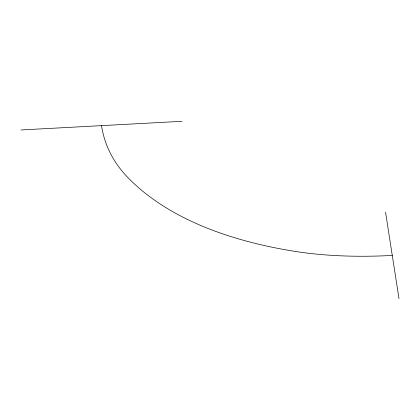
<?xml version="1.0" encoding="UTF-8"?>
<svg xmlns="http://www.w3.org/2000/svg" width="420" height="420" viewBox="0 0 420 420"><rect width="100%" height="100%" fill="white"/><g stroke="black" fill="none" stroke-linecap="round" stroke-linejoin="round"><path stroke-width="0.63" d="M21 129.959L182.002 121.312M385.544 212.163L399 298.688M101.504 125.638A440.144 200.503 -21.2 0 0 127.659 177.334A664.933 302.909 -21.2 0 0 292.772 251.034A440.144 200.503 -21.2 0 0 392.269 255.428"/></g></svg>
